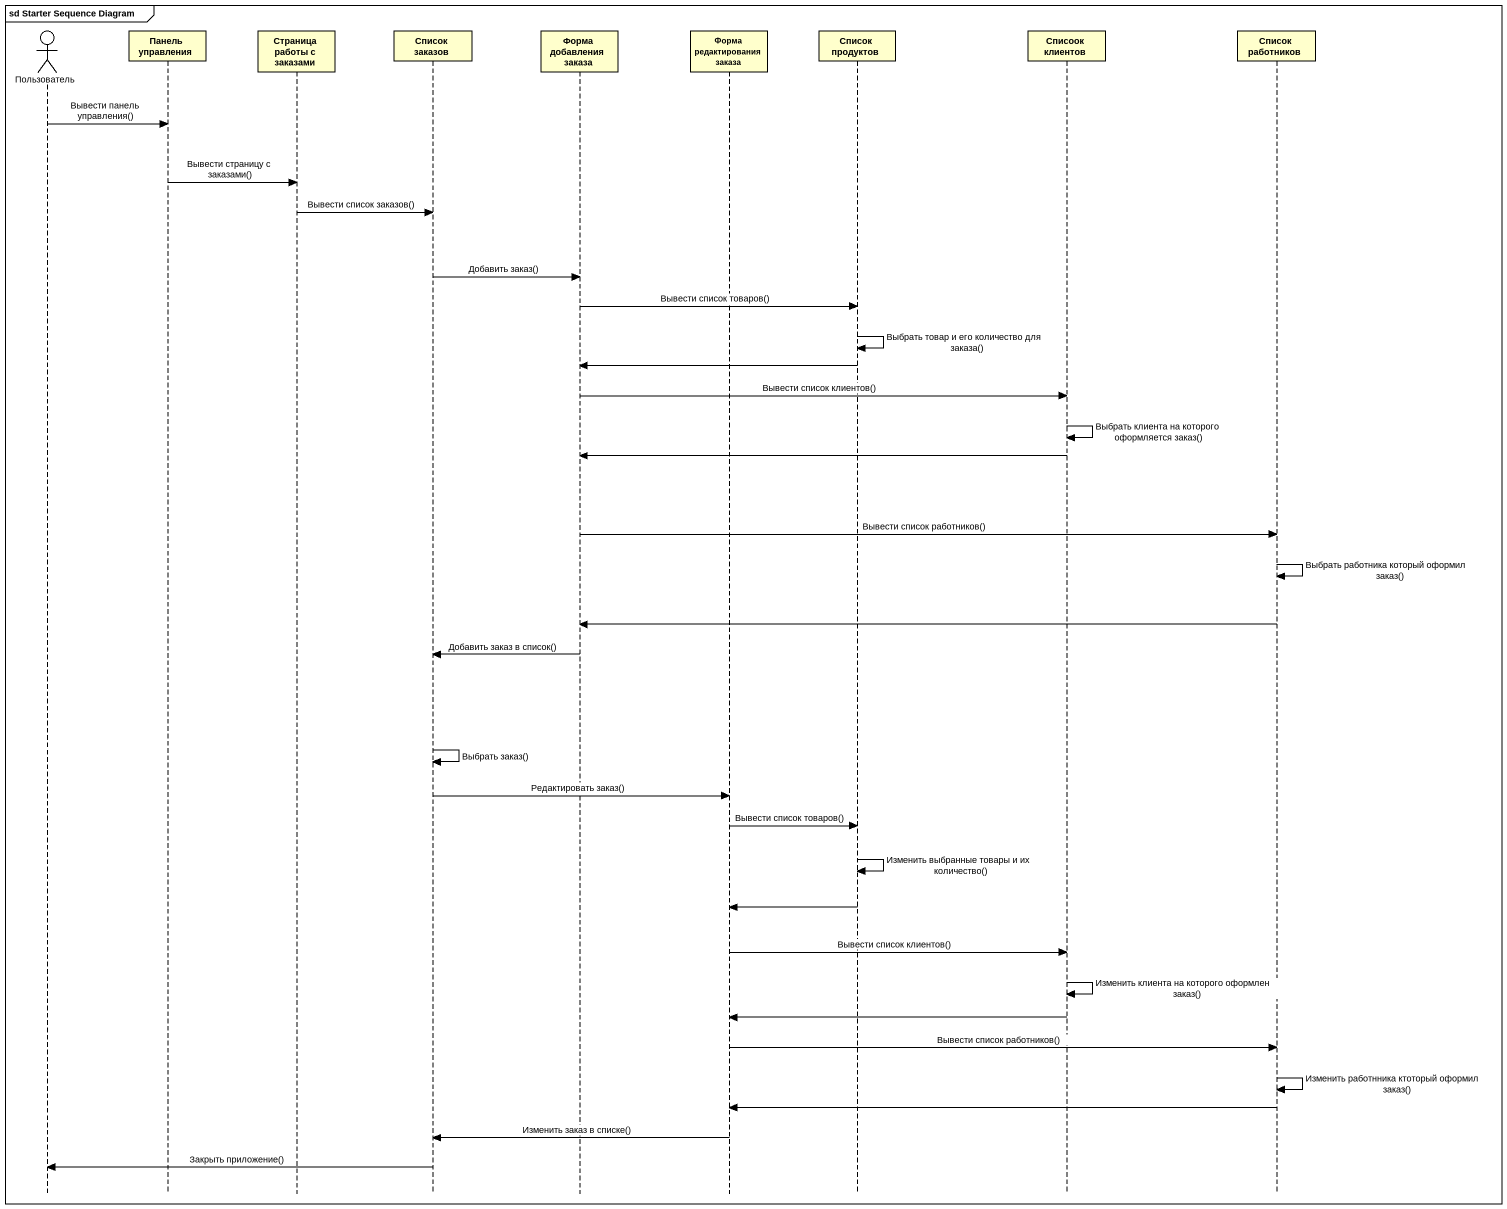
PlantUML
@startuml
mainframe sd Starter Sequence Diagram
hide footbox
actor Пользователь
participant "Панель управления" as Панель_управления
participant "Страница работы с заказами" as Страница_работы_с_заказами
participant "Список заказов" as Список_заказов
participant "Форма добавления заказа" as Форма_добавления_заказа
participant "Форма редактирования заказа" as Форма_редактирования_заказа
participant "Список продуктов" as Список_продуктов
participant "Списоок клиентов" as Списоок_клиентов
participant "Список работников" as Список_работников

Пользователь -> Панель_управления : Вывести панель управления()
Панель_управления -> Страница_работы_с_заказами : Вывести страницу с заказами()
Страница_работы_с_заказами -> Список_заказов : Вывести список заказов()
Список_заказов -> Форма_добавления_заказа : Добавить заказ()
Форма_добавления_заказа -> Список_продуктов : Вывести список товаров()
Список_продуктов -> Список_продуктов : Выбрать товар и его количество для заказа()
Список_продуктов -> Форма_добавления_заказа
Форма_добавления_заказа -> Списоок_клиентов : Вывести список клиентов()
Списоок_клиентов -> Списоок_клиентов : Выбрать клиента на которого оформляется заказ()
Списоок_клиентов -> Форма_добавления_заказа
Форма_добавления_заказа -> Список_работников : Вывести список работников()
Список_работников -> Список_работников : Выбрать работника который оформил заказ()
Список_работников -> Форма_добавления_заказа
Форма_добавления_заказа -> Список_заказов : Добавить заказ в список()
Список_заказов -> Список_заказов : Выбрать заказ()
Список_заказов -> Форма_редактирования_заказа : Редактировать заказ()
Форма_редактирования_заказа -> Список_продуктов : Вывести список товаров()
Список_продуктов -> Список_продуктов : Изменить выбранные товары и их количество()
Список_продуктов -> Форма_редактирования_заказа
Форма_редактирования_заказа -> Списоок_клиентов : Вывести список клиентов()
Списоок_клиентов -> Списоок_клиентов : Изменить клиента на которого оформлен заказ()
Списоок_клиентов -> Форма_редактирования_заказа
Форма_редактирования_заказа -> Список_работников : Вывести список работников()
Список_работников -> Список_работников : Изменить работнника ктоторый оформил заказ()
Список_работников -> Форма_редактирования_заказа
Форма_редактирования_заказа -> Список_заказов : Изменить заказ в списке()
Список_заказов -> Пользователь : Закрыть приложение()
@enduml
